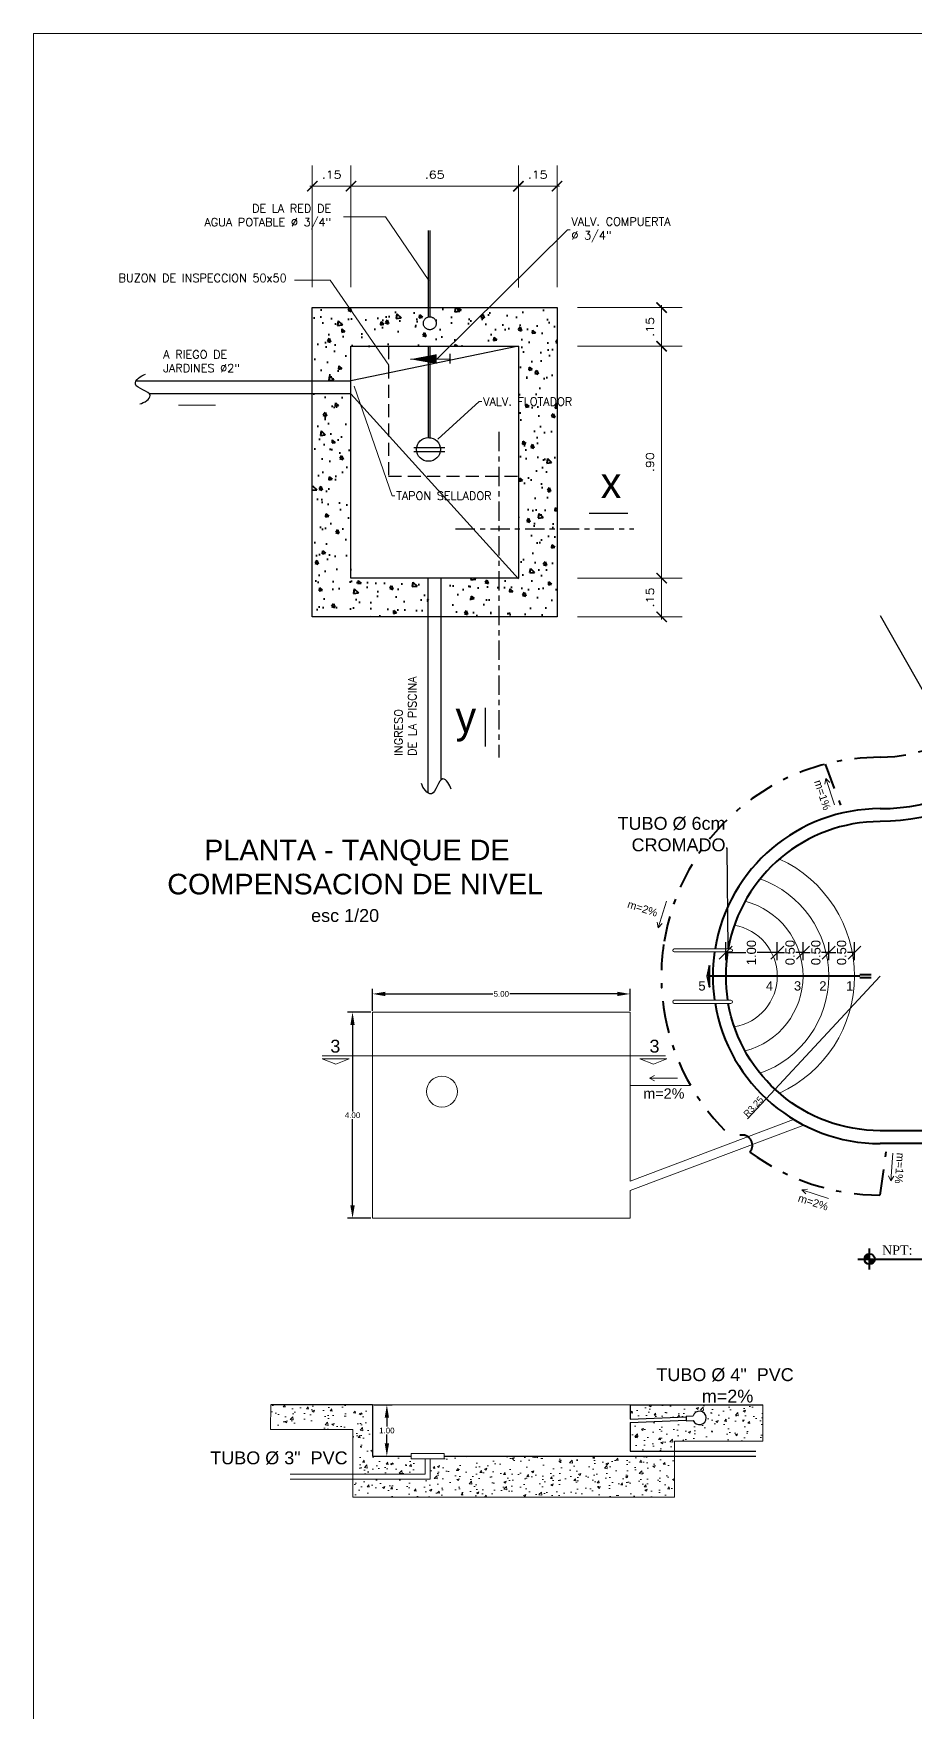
# Model space of a CAD drawing. Header units: millimetres. Extents: x 300 to 403, y 95 to 158.
# Drawn here: x 299.68 to 316.78, y 125.02 to 157.59 of the extents above; entities that cross this region are included whole.
import ezdxf

# ---------------------------------------------------------------- set-up
doc = ezdxf.new("R2010")
doc.units = ezdxf.units.MM
for name, pattern in [('ACAD_ISO04W100', [30.5, 24, -3, 0.5, -3]), ('CENTER2', [1.125, 0.75, -0.125, 0.125, -0.125]), ('DASHDOT', [1, 0.5, -0.25, 0, -0.25]), ('DASHEDX2', [1.5, 1, -0.5]), ('HIDDEN', [0.375, 0.25, -0.125]), ('HIDDEN2', [4.7625, 3.175, -1.5875])]:
    doc.linetypes.add(name, pattern=pattern)
doc.layers.get('0').update_dxf_attribs({"lineweight": 15})
doc.layers.get('DEFPOINTS').update_dxf_attribs({"lineweight": 15})
for name, color, linetype, lineweight in [('01', 1, 'Continuous', 15), ('02', 2, 'Continuous', 15), ('03', 3, 'Continuous', 30), ('04', 4, 'Continuous', 40), ('04ANDENESCALERAS', 2, 'Continuous', 40), ('CORTE', 6, 'Continuous', 15), ('COTAS', 1, 'Continuous', 15), ('GRAF-02-5', 16, 'Continuous', 25), ('TEXTO', 3, 'Continuous', 15)]:
    doc.layers.add(name, color=color, linetype=linetype, lineweight=lineweight)
for name, color, linetype in [('06', 6, 'Continuous'), ('DET-PISC', 1, 'Continuous'), ('EQUIPO', 3, 'Continuous'), ('LINEACORTE', 5, 'CENTER2'), ('MURO', 5, 'Continuous'), ('MUROS', 1, 'Continuous'), ('REGUALDOR', 1, 'ACAD_ISO04W100'), ('SUMIDERO', 1, 'DASHEDX2')]:
    doc.layers.add(name, color=color, linetype=linetype)
doc.styles.add('1-20', font='ROMANS.SHX', dxfattribs={"width": 1.2, "height": 0.15})
doc.styles.add('ARIAL', font='arial.ttf')
doc.styles.add('DIMTEXT', font='ROMANS.SHX', dxfattribs={"width": 0.75})
doc.styles.add('DUTCH1', font='dutchb.ttf')
doc.styles.add('F-1', font='arial.ttf', dxfattribs={"height": 0.3})
doc.styles.add('MEMBRETE', font='stylu.ttf', dxfattribs={"height": 0.1})
doc.styles.add('ROMANS', font='romans.shx')
doc.dimstyles.new('1-20', dxfattribs={"dimtxt": 0.05, "dimasz": 0.2, "dimexe": 0.4, "dimexo": 0.4, "dimgap": 0.15, "dimtad": 1, "dimlfac": 0.2, "dimzin": 4, "dimdsep": 46, "dimtxsty": '1-20', "dimblk1": 'ARCHTICK', "dimblk2": 'ARCHTICK', "dimsah": 1, "dimcen": 0.1, "dimdle": 0.05, "dimclrd": 256, "dimclre": 256, "dimclrt": 2, "dimadec": 0, "dimazin": 0, "dimtfac": 1.8, "dimtdec": 4, "dimtix": 1, "dimtmove": 0, "dimatfit": 3, "dimldrblk": 'ARCHTICK', "dimfxl": 1, "dimtolj": 1, "dimtzin": 0, "dimarcsym": 0})
doc.dimstyles.new('25FLECHA', dxfattribs={"dimtxt": 0.05, "dimasz": 0.05, "dimexe": 0.1, "dimexo": 0.3, "dimgap": 0.025, "dimtad": 0, "dimzin": 4, "dimdsep": 46, "dimtxsty": 'DIMTEXT', "dimcen": 0.1, "dimclrd": 1, "dimclre": 1, "dimclrt": 3, "dimadec": 0, "dimazin": 0, "dimtfac": 1.8, "dimtdec": 4, "dimtix": 1, "dimtmove": 0, "dimatfit": 3, "dimfxl": 1, "dimtolj": 1, "dimtzin": 0, "dimarcsym": 0})
doc.dimstyles.new('Copy of 1_50', dxfattribs={"dimtxt": 0.11, "dimasz": 0.25, "dimexe": 0.1, "dimexo": 0.03, "dimgap": 0.02, "dimtad": 0, "dimtih": 1, "dimtoh": 1, "dimzin": 2, "dimdsep": 46, "dimtxsty": 'ARIAL', "dimcen": 0.09, "dimclrd": 2, "dimclre": 2, "dimclrt": 3, "dimazin": 0, "dimtfac": 1, "dimtmove": 2, "dimatfit": 3, "dimfxl": 1, "dimtolj": 1, "dimtzin": 0, "dimarcsym": 0})
doc.dimstyles.new('ISO-25', dxfattribs={"dimtxt": 0.125, "dimasz": 0.015, "dimexe": 0.05, "dimexo": 0.05, "dimgap": 0.015, "dimtad": 2, "dimzin": 4, "dimdsep": 46, "dimtxsty": 'ARIAL', "dimblk": 'DOT', "dimcen": 2.5, "dimclrd": 1, "dimclre": 1, "dimclrt": 3, "dimadec": 0, "dimazin": 0, "dimtfac": 1, "dimtmove": 0, "dimatfit": 3, "dimldrblk": 'DOT', "dimfxl": 1, "dimarcsym": 0})
doc.dimstyles.get("Standard").update_dxf_attribs({"dimtxt": 0.18, "dimasz": 0.25, "dimexe": 0.2, "dimexo": 0.1, "dimgap": 0.02, "dimtad": 0, "dimtih": 1, "dimtoh": 1, "dimzin": 2, "dimdsep": 46, "dimtxsty": 'ARIAL', "dimblk": 'OBLIQUE', "dimcen": 0.18, "dimclrd": 22, "dimclre": 22, "dimclrt": 42, "dimazin": 0, "dimtfac": 1, "dimtmove": 2, "dimatfit": 3, "dimldrblk": 'NONE', "dimfxl": 1, "dimtolj": 1, "dimtzin": 0, "dimarcsym": 0})

# ---------------------------------------------------------------- blocks, each defined once
blk = doc.blocks.new('_ARCHTICK')
at = {"color": 0, "linetype": 'ByBlock', "const_width": 0.15}
blk.add_lwpolyline([(-0.5, -0.5), (0.5, 0.5)], dxfattribs=at)
blk = doc.blocks.new('*D51')
at = {"layer": 'DEFPOINTS', "color": 0, "transparency": 16777216}
for p in [(323.387, 170.093), (323.387, 167.725), (324.137, 167.737)]:
    blk.add_point(p, dxfattribs=at)
at = {"layer": 'MUROS', "lineweight": -2, "transparency": 16777216}
for p, q in [((323.387, 168.125), (323.387, 170.493)), ((324.137, 168.137), (324.137, 170.493)), ((324.187, 170.093), (323.337, 170.093))]:
    blk.add_line(p, q, dxfattribs=at)
at = {"layer": 'MUROS', "lineweight": -2, "transparency": 16777216, "xscale": 0.2, "yscale": 0.2, "zscale": 0.2, "rotation": 180}
blk.add_blockref('_ARCHTICK', (323.387, 170.093), dxfattribs=at)
at = {"layer": 'MUROS', "lineweight": -2, "transparency": 16777216, "xscale": 0.2, "yscale": 0.2, "zscale": 0.2}
blk.add_blockref('_ARCHTICK', (324.137, 170.093), dxfattribs=at)
at = {"layer": 'MUROS', "color": 2, "transparency": 16777216, "insert": (323.762, 170.318), "char_height": 0.15, "attachment_point": 5, "style": '1-20'}
blk.add_mtext('\\A1;.15', dxfattribs=at)
blk = doc.blocks.new('*D52')
at = {"layer": 'DEFPOINTS', "color": 0, "transparency": 16777216}
for p in [(319.387, 170.093), (319.387, 167.737), (320.137, 167.737)]:
    blk.add_point(p, dxfattribs=at)
at = {"layer": 'MUROS', "lineweight": -2, "transparency": 16777216}
for p, q in [((319.387, 168.137), (319.387, 170.493)), ((320.137, 168.137), (320.137, 170.493)), ((320.187, 170.093), (319.337, 170.093))]:
    blk.add_line(p, q, dxfattribs=at)
at = {"layer": 'MUROS', "lineweight": -2, "transparency": 16777216, "xscale": 0.2, "yscale": 0.2, "zscale": 0.2, "rotation": 180}
blk.add_blockref('_ARCHTICK', (319.387, 170.093), dxfattribs=at)
at = {"layer": 'MUROS', "lineweight": -2, "transparency": 16777216, "xscale": 0.2, "yscale": 0.2, "zscale": 0.2}
blk.add_blockref('_ARCHTICK', (320.137, 170.093), dxfattribs=at)
at = {"layer": 'MUROS', "color": 2, "transparency": 16777216, "insert": (319.762, 170.318), "char_height": 0.15, "attachment_point": 5, "style": '1-20'}
blk.add_mtext('\\A1;.15', dxfattribs=at)
blk = doc.blocks.new('*D53')
at = {"layer": 'DEFPOINTS', "color": 0, "transparency": 16777216}
for p in [(320.137, 170.093), (320.137, 167.737), (323.387, 167.725)]:
    blk.add_point(p, dxfattribs=at)
at = {"layer": 'MUROS', "lineweight": -2, "transparency": 16777216}
for p, q in [((320.137, 168.137), (320.137, 170.493)), ((323.387, 168.125), (323.387, 170.493)), ((323.437, 170.093), (320.087, 170.093))]:
    blk.add_line(p, q, dxfattribs=at)
at = {"layer": 'MUROS', "lineweight": -2, "transparency": 16777216, "xscale": 0.2, "yscale": 0.2, "zscale": 0.2, "rotation": 180}
blk.add_blockref('_ARCHTICK', (320.137, 170.093), dxfattribs=at)
at = {"layer": 'MUROS', "lineweight": -2, "transparency": 16777216, "xscale": 0.2, "yscale": 0.2, "zscale": 0.2}
blk.add_blockref('_ARCHTICK', (323.387, 170.093), dxfattribs=at)
at = {"layer": 'MUROS', "color": 2, "transparency": 16777216, "insert": (321.762, 170.318), "char_height": 0.15, "attachment_point": 5, "style": '1-20'}
blk.add_mtext('\\A1;.65', dxfattribs=at)
blk = doc.blocks.new('*D54')
at = {"layer": 'DEFPOINTS', "color": 0, "transparency": 16777216}
for p in [(324.137, 166.987), (324.137, 162.487), (326.168, 162.487)]:
    blk.add_point(p, dxfattribs=at)
at = {"layer": 'MUROS', "lineweight": -2, "transparency": 16777216}
for p, q in [((324.537, 166.987), (326.568, 166.987)), ((326.168, 167.037), (326.168, 162.437)), ((324.537, 162.487), (326.568, 162.487))]:
    blk.add_line(p, q, dxfattribs=at)
at = {"layer": 'MUROS', "lineweight": -2, "transparency": 16777216, "xscale": 0.2, "yscale": 0.2, "zscale": 0.2}
for p, rotation in [((326.168, 166.987), 90), ((326.168, 162.487), 270)]:
    blk.add_blockref('_ARCHTICK', p, dxfattribs=dict(at, rotation=rotation))
at = {"layer": 'MUROS', "color": 2, "transparency": 16777216, "insert": (325.943, 164.737), "char_height": 0.15, "attachment_point": 5, "rotation": 90, "style": '1-20'}
blk.add_mtext('\\A1;.90', dxfattribs=at)
blk = doc.blocks.new('*D55')
at = {"layer": 'DEFPOINTS', "color": 0, "transparency": 16777216}
for p in [(324.137, 162.487), (324.137, 161.737), (326.168, 161.737)]:
    blk.add_point(p, dxfattribs=at)
at = {"layer": 'MUROS', "lineweight": -2, "transparency": 16777216}
for p, q in [((326.168, 162.537), (326.168, 161.687)), ((324.537, 162.487), (326.568, 162.487)), ((324.537, 161.737), (326.568, 161.737))]:
    blk.add_line(p, q, dxfattribs=at)
at = {"layer": 'MUROS', "lineweight": -2, "transparency": 16777216, "xscale": 0.2, "yscale": 0.2, "zscale": 0.2}
for p, rotation in [((326.168, 162.487), 90), ((326.168, 161.737), 270)]:
    blk.add_blockref('_ARCHTICK', p, dxfattribs=dict(at, rotation=rotation))
at = {"layer": 'MUROS', "color": 2, "transparency": 16777216, "insert": (325.943, 162.112), "char_height": 0.15, "attachment_point": 5, "rotation": 90, "style": '1-20'}
blk.add_mtext('\\A1;.15', dxfattribs=at)
blk = doc.blocks.new('*D56')
at = {"layer": 'DEFPOINTS', "color": 0, "transparency": 16777216}
for p in [(324.137, 167.737), (324.137, 166.987), (326.168, 166.987)]:
    blk.add_point(p, dxfattribs=at)
at = {"layer": 'MUROS', "lineweight": -2, "transparency": 16777216}
for p, q in [((324.537, 167.737), (326.568, 167.737)), ((326.168, 167.787), (326.168, 166.937)), ((324.537, 166.987), (326.568, 166.987))]:
    blk.add_line(p, q, dxfattribs=at)
at = {"layer": 'MUROS', "lineweight": -2, "transparency": 16777216, "xscale": 0.2, "yscale": 0.2, "zscale": 0.2}
for p, rotation in [((326.168, 167.737), 90), ((326.168, 166.987), 270)]:
    blk.add_blockref('_ARCHTICK', p, dxfattribs=dict(at, rotation=rotation))
at = {"layer": 'MUROS', "color": 2, "transparency": 16777216, "insert": (325.943, 167.362), "char_height": 0.15, "attachment_point": 5, "rotation": 90, "style": '1-20'}
blk.add_mtext('\\A1;.15', dxfattribs=at)
blk = doc.blocks.new('_Oblique')
at = {"layer": 'GRAF-02-5', "color": 0, "lineweight": -2}
blk.add_line((-0.5, -0.5), (0.5, 0.5), dxfattribs=at)
blk = doc.blocks.new('*D69')
at = {"layer": '01', "color": 22, "lineweight": -2, "transparency": 16777216}
for p, q in [((313.12, 139.603), (313.12, 139.951)), ((313.12, 139.751), (313.509, 139.751)), ((314.12, 139.751), (313.732, 139.751)), ((314.12, 139.603), (314.12, 139.951))]:
    blk.add_line(p, q, dxfattribs=at)
at = {"layer": 'DEFPOINTS', "color": 0, "transparency": 16777216}
for p in [(313.12, 139.751), (313.12, 139.503), (314.12, 139.503)]:
    blk.add_point(p, dxfattribs=at)
at = {"layer": '01', "color": 22, "lineweight": -2, "transparency": 16777216, "xscale": 0.25, "yscale": 0.25, "zscale": 0.25, "rotation": 180}
blk.add_blockref('_Oblique', (313.12, 139.751), dxfattribs=at)
at = {"layer": '01', "color": 22, "lineweight": -2, "transparency": 16777216, "xscale": 0.25, "yscale": 0.25, "zscale": 0.25}
blk.add_blockref('_Oblique', (314.12, 139.751), dxfattribs=at)
at = {"layer": '01', "color": 42, "transparency": 16777216, "insert": (313.62, 139.751), "char_height": 0.18, "attachment_point": 5, "rotation": 90, "style": 'ARIAL'}
blk.add_mtext('\\A1;1.00', dxfattribs=at)
blk = doc.blocks.new('_NONE')
at = {"color": 0, "linetype": 'ByBlock'}
blk.add_circle((0, 0), 0.25, dxfattribs=at)
blk = doc.blocks.new('_DOT')
at = {"color": 0, "linetype": 'ByBlock'}
blk.add_line((-0.5, 0), (-1, 0), dxfattribs=at)
at = {"color": 0, "linetype": 'ByBlock', "const_width": 0.5}
blk.add_lwpolyline([(-0.25, 0, 1), (0.25, 0, 1)], format="xyb", close=True, dxfattribs=at)
blk = doc.blocks.new('*D70')
at = {"layer": 'COTAS', "color": 1, "lineweight": -2, "transparency": 16777216}
for p, q in [((316.12, 139.295), (313.907, 136.915)), ((313.543, 136.523), (313.897, 136.904))]:
    blk.add_line(p, q, dxfattribs=at)
at = {"layer": 'DEFPOINTS', "color": 0, "transparency": 16777216}
for p in [(316.12, 139.295), (313.907, 136.915)]:
    blk.add_point(p, dxfattribs=at)
at = {"layer": 'COTAS', "color": 1, "lineweight": -2, "transparency": 16777216, "xscale": 0.015, "yscale": 0.015, "zscale": 0.015, "rotation": 47.07693081968015}
blk.add_blockref('_DOT', (313.907, 136.915), dxfattribs=at)
at = {"layer": 'COTAS', "color": 3, "transparency": 16777216, "insert": (313.657, 136.761), "char_height": 0.125, "attachment_point": 5, "rotation": 47.0769, "style": 'ARIAL'}
blk.add_mtext('R3.25', dxfattribs=at)
blk = doc.blocks.new('*D73')
at = {"layer": '01', "color": 22, "lineweight": -2, "transparency": 16777216}
for p, q in [((314.12, 139.603), (314.12, 139.951)), ((314.12, 139.751), (314.259, 139.751)), ((314.62, 139.751), (314.482, 139.751)), ((314.62, 139.603), (314.62, 139.951))]:
    blk.add_line(p, q, dxfattribs=at)
at = {"layer": 'DEFPOINTS', "color": 0, "transparency": 16777216}
for p in [(314.12, 139.751), (314.12, 139.503), (314.62, 139.503)]:
    blk.add_point(p, dxfattribs=at)
at = {"layer": '01', "color": 22, "lineweight": -2, "transparency": 16777216, "xscale": 0.25, "yscale": 0.25, "zscale": 0.25, "rotation": 180}
blk.add_blockref('_Oblique', (314.12, 139.751), dxfattribs=at)
at = {"layer": '01', "color": 22, "lineweight": -2, "transparency": 16777216, "xscale": 0.25, "yscale": 0.25, "zscale": 0.25}
blk.add_blockref('_Oblique', (314.62, 139.751), dxfattribs=at)
at = {"layer": '01', "color": 42, "transparency": 16777216, "insert": (314.37, 139.751), "char_height": 0.18, "attachment_point": 5, "rotation": 90, "style": 'ARIAL'}
blk.add_mtext('\\A1;0.50', dxfattribs=at)
blk = doc.blocks.new('*D74')
at = {"layer": '01', "color": 22, "lineweight": -2, "transparency": 16777216}
for p, q in [((314.62, 139.603), (314.62, 139.951)), ((314.62, 139.751), (314.759, 139.751)), ((315.12, 139.751), (314.982, 139.751)), ((315.12, 139.603), (315.12, 139.951))]:
    blk.add_line(p, q, dxfattribs=at)
at = {"layer": 'DEFPOINTS', "color": 0, "transparency": 16777216}
for p in [(314.62, 139.751), (314.62, 139.503), (315.12, 139.503)]:
    blk.add_point(p, dxfattribs=at)
at = {"layer": '01', "color": 22, "lineweight": -2, "transparency": 16777216, "xscale": 0.25, "yscale": 0.25, "zscale": 0.25, "rotation": 180}
blk.add_blockref('_Oblique', (314.62, 139.751), dxfattribs=at)
at = {"layer": '01', "color": 22, "lineweight": -2, "transparency": 16777216, "xscale": 0.25, "yscale": 0.25, "zscale": 0.25}
blk.add_blockref('_Oblique', (315.12, 139.751), dxfattribs=at)
at = {"layer": '01', "color": 42, "transparency": 16777216, "insert": (314.87, 139.751), "char_height": 0.18, "attachment_point": 5, "rotation": 90, "style": 'ARIAL'}
blk.add_mtext('\\A1;0.50', dxfattribs=at)
blk = doc.blocks.new('*D75')
at = {"layer": '01', "color": 22, "lineweight": -2, "transparency": 16777216}
for p, q in [((315.12, 139.603), (315.12, 139.951)), ((315.12, 139.751), (315.259, 139.751)), ((315.62, 139.751), (315.482, 139.751)), ((315.62, 139.603), (315.62, 139.951))]:
    blk.add_line(p, q, dxfattribs=at)
at = {"layer": 'DEFPOINTS', "color": 0, "transparency": 16777216}
for p in [(315.12, 139.751), (315.12, 139.503), (315.62, 139.503)]:
    blk.add_point(p, dxfattribs=at)
at = {"layer": '01', "color": 22, "lineweight": -2, "transparency": 16777216, "xscale": 0.25, "yscale": 0.25, "zscale": 0.25, "rotation": 180}
blk.add_blockref('_Oblique', (315.12, 139.751), dxfattribs=at)
at = {"layer": '01', "color": 22, "lineweight": -2, "transparency": 16777216, "xscale": 0.25, "yscale": 0.25, "zscale": 0.25}
blk.add_blockref('_Oblique', (315.62, 139.751), dxfattribs=at)
at = {"layer": '01', "color": 42, "transparency": 16777216, "insert": (315.37, 139.751), "char_height": 0.18, "attachment_point": 5, "rotation": 90, "style": 'ARIAL'}
blk.add_mtext('\\A1;0.50', dxfattribs=at)
blk = doc.blocks.new('*D76')
at = {"layer": '01', "color": 22, "lineweight": -2, "transparency": 16777216}
for p, q in [((316.12, 146.295), (317.968, 143.031)), ((318.214, 142.596), (317.968, 143.031)), ((318.464, 142.596), (318.214, 142.596))]:
    blk.add_line(p, q, dxfattribs=at)
at = {"layer": 'DEFPOINTS', "color": 0, "transparency": 16777216}
for p in [(316.12, 146.295), (317.968, 143.031)]:
    blk.add_point(p, dxfattribs=at)
at = {"layer": '01', "color": 22, "lineweight": -2, "transparency": 16777216, "xscale": 0.25, "yscale": 0.25, "zscale": 0.25, "rotation": 119.5162368791916}
blk.add_blockref('_Oblique', (317.968, 143.031), dxfattribs=at)
at = {"layer": '01', "color": 42, "transparency": 16777216, "insert": (318.826, 142.596), "char_height": 0.18, "attachment_point": 5, "style": 'ARIAL'}
blk.add_mtext('\\A1;R3.75', dxfattribs=at)
blk = doc.blocks.new('*D77')
at = {"layer": '01', "color": 2, "lineweight": -2, "transparency": 16777216}
for p, q in [((306.263, 138.624), (306.263, 139.049)), ((306.513, 138.949), (308.601, 138.949)), ((311.013, 138.949), (308.926, 138.949)), ((311.263, 138.624), (311.263, 139.049))]:
    blk.add_line(p, q, dxfattribs=at)
at = {"layer": '01', "color": 2, "transparency": 16777216}
for points in [[(306.513, 138.991), (306.513, 138.907), (306.263, 138.949)], [(311.013, 138.991), (311.013, 138.907), (311.263, 138.949)]]:
    blk.add_solid(points, dxfattribs=at)
at = {"layer": 'DEFPOINTS', "color": 0, "transparency": 16777216}
for p in [(306.263, 138.949), (306.263, 138.594), (311.263, 138.594)]:
    blk.add_point(p, dxfattribs=at)
at = {"layer": '01', "color": 3, "transparency": 16777216, "insert": (308.763, 138.949), "char_height": 0.11, "attachment_point": 5, "style": 'ARIAL'}
blk.add_mtext('\\A1;5.00', dxfattribs=at)
blk = doc.blocks.new('*D78')
at = {"layer": '01', "color": 2, "lineweight": -2, "transparency": 16777216}
for p, q in [((306.233, 138.594), (305.776, 138.594)), ((305.876, 138.344), (305.876, 136.67)), ((305.876, 134.844), (305.876, 136.517)), ((306.233, 134.594), (305.776, 134.594))]:
    blk.add_line(p, q, dxfattribs=at)
at = {"layer": '01', "color": 2, "transparency": 16777216}
for points in [[(305.834, 138.344), (305.918, 138.344), (305.876, 138.594)], [(305.834, 134.844), (305.918, 134.844), (305.876, 134.594)]]:
    blk.add_solid(points, dxfattribs=at)
at = {"layer": 'DEFPOINTS', "color": 0, "transparency": 16777216}
for p in [(306.263, 138.594), (305.876, 134.594), (306.263, 134.594)]:
    blk.add_point(p, dxfattribs=at)
at = {"layer": '01', "color": 3, "transparency": 16777216, "insert": (305.876, 136.594), "char_height": 0.11, "attachment_point": 5, "style": 'ARIAL'}
blk.add_mtext('\\A1;4.00', dxfattribs=at)
blk = doc.blocks.new('*D79')
at = {"layer": '01', "color": 2, "lineweight": -2, "transparency": 16777216}
for p, q in [((306.293, 130.975), (306.642, 130.975)), ((306.542, 130.725), (306.542, 130.551)), ((306.542, 130.225), (306.542, 130.399)), ((306.293, 129.975), (306.642, 129.975))]:
    blk.add_line(p, q, dxfattribs=at)
at = {"layer": '01', "color": 2, "transparency": 16777216}
for points in [[(306.501, 130.725), (306.584, 130.725), (306.542, 130.975)], [(306.501, 130.225), (306.584, 130.225), (306.542, 129.975)]]:
    blk.add_solid(points, dxfattribs=at)
at = {"layer": 'DEFPOINTS', "color": 0, "transparency": 16777216}
for p in [(306.263, 130.975), (306.542, 130.975), (306.263, 129.975)]:
    blk.add_point(p, dxfattribs=at)
at = {"layer": '01', "color": 3, "transparency": 16777216, "insert": (306.542, 130.475), "char_height": 0.11, "attachment_point": 5, "style": 'ARIAL'}
blk.add_mtext('\\A1;1.00', dxfattribs=at)
blk = doc.blocks.new('A$C7B0758A2')
at = {"layer": '04'}
h = blk.add_hatch(dxfattribs=at)
h.set_pattern_fill('AR-CONC', color=2, scale=0.1, angle=-90, style=0)
h.set_pattern_definition([(320, (158.05453, -494.96714), (-0.06275213, -0.7172602), [0.075, -0.825]), (265, (158.0545, -494.96714), (0.7521921, 0.1387513), [0.06, -0.66]), (10.4514, (158.0493, -495.0269), (0.6894395, -0.5785094), [0.0637402, -0.7011421]), (316.1842, (158.2545, -494.9671), (-0.165519, -1.067241), [0.1125, -1.2375]), (6.6356, (158.2407, -495.0561), (0.9741179, -0.9346627), [0.0956103, -1.051713]), (261.1842, (158.2545, -494.9671), (0.9741186, -0.934662), [0.09, -0.99]), (291, (158.20453, -495.06714), (-0.4026189, -0.59690705), [0.075, -0.825]), (236, (158.2045, -495.06714), (0.72515, -0.2433153), [0.06, -0.66]), (341.4514, (158.171, -495.1169), (0.3225305, -0.8402226), [0.0637402, -0.7011421]), (307.5, (158.05453, -494.96714), (0.33289385, -0.01215986), [0, -0.652, 0, -0.67, 0, -0.6625]), (277.5, (158.05453, -494.96714), (0.3944117, -0.26306954), [0, -0.382, 0, -0.637, 0, -0.2525]), (237.5, (158.05453, -494.74414), (-0.02255487, -0.53382244), [0, -0.25, 0, -0.78, 0, -1.035]), (227.5, (158.05453, -494.64414), (0.100105, -0.58318617), [0, -0.325, 0, -0.518, 0, -0.735])])
h.paths.add_polyline_path([(-2.499, -1.708), (-2.499, -0.958), (-4, -0.958), (-4, 2.621), (-4.75, 2.621), (-4.75, -1.708)])
h.paths.add_polyline_path([(0, -1.708), (0, 4.292), (-2.291, 4.292), (-2.414, 4.1, -1.798514), (-2.594, 3.988, -0.3629), (-2.492, 4.111), (-2.492, 4.292), (-4.75, 4.292), (-4.75, 2.868), (-4, 2.868), (-4, 3.542), (-0.75, 3.542), (-0.75, -0.958), (-2.252, -0.958), (-2.252, -1.708)])
at = {"layer": 'DET-PISC', "linetype": 'HIDDEN'}
for p, q in [((-3.268, 3.542), (-3.268, 1.023)), ((-3.268, 1.023), (-0.75, 1.023))]:
    blk.add_line(p, q, dxfattribs=at)
at = {"layer": 'DET-PISC', "ltscale": 0.07}
for points, start_tangent, end_tangent in [([(-8.097, 2.425), (-7.898, 2.585), (-8.185, 2.808), (-7.986, 2.999)], (0.982374, 0.186925), (0.975892, 0.218256)), ([(-2.056, -5.055), (-2.216, -4.856), (-2.439, -5.143), (-2.63, -4.944)], (-0.186925, 0.982374), (-0.218256, 0.975892))]:
    blk.add_spline(points, degree=3, dxfattribs=dict(at, start_tangent=start_tangent, end_tangent=end_tangent))
at = {"layer": 'EQUIPO'}
for p, q in [((-2.847, 3.29), (-2.076, 3.301)), ((-2.075, 3.207), (-2.077, 3.394))]:
    blk.add_line(p, q, dxfattribs=at)
at = {"layer": 'EQUIPO', "color": 2}
for p, q in [((-2.176, 1.573), (-2.78, 1.573)), ((-2.176, 1.496), (-2.78, 1.496))]:
    blk.add_line(p, q, dxfattribs=at)
at = {"layer": 'EQUIPO'}
blk.add_lwpolyline([(-2.847, 3.29, 0, 0.188, 0), (-2.336, 3.294, 0.188, 0.188, 0)], format="xyseb", dxfattribs=at)
blk.add_circle((-2.495, 1.54), 0.231, dxfattribs=at)
at = {"layer": 'LINEACORTE', "ltscale": 0.5}
for p, q in [((-1.128, 1.879), (-1.128, -4.44)), ((-1.969, 0), (1.49, 0))]:
    blk.add_line(p, q, dxfattribs=at)
at = {"layer": 'LINEACORTE'}
for p, q in [((0.627, 0.302), (1.502, 0.302)), ((-1.397, -3.475), (-1.397, -4.349))]:
    blk.add_line(p, q, dxfattribs=at)
at = {"layer": 'MURO', "color": 5}
for points in [[(0, 4.292), (0, -1.708), (-4.75, -1.708), (-4.75, 4.292)], [(-4, 3.542), (-0.75, 3.542), (-0.75, -0.958), (-4, -0.958)]]:
    blk.add_lwpolyline(points, close=True, dxfattribs=at)
at = {"layer": 'MUROS', "ltscale": 0.07}
for p, q in [((-0.75, 3.542), (-4, 2.868)), ((-0.75, -0.971), (-4, 2.621))]:
    blk.add_line(p, q, dxfattribs=at)
at = {"layer": 'REGUALDOR'}
for p, q in [((-2.492, 4.111), (-2.492, 5.787)), ((-2.462, 4.112), (-2.462, 5.787)), ((-2.492, 1.757), (-2.492, 3.542)), ((-2.462, 1.755), (-2.462, 3.542))]:
    blk.add_line(p, q, dxfattribs=at)
blk.add_circle((-2.469, 3.988), 0.125, dxfattribs=at)
at = {"layer": 'SUMIDERO'}
blk.add_line((-4, -0.11), (-4, 0.137), dxfattribs=at)
at = {"layer": 'SUMIDERO', "color": 2, "linetype": 'Continuous'}
for points in [[(-8.171, 2.868), (-4, 2.868)], [(-4, 2.621), (-7.916, 2.621)], [(-2.499, -5.129), (-2.499, -0.958)], [(-2.252, -0.958), (-2.252, -4.874)]]:
    blk.add_lwpolyline(points, dxfattribs=at)
at = {"layer": 'DET-PISC', "color": 2, "char_height": 0.16, "style": 'ROMANS'}
for s, insert, attachment_point in [('DE LA RED DE \\PAGUA POTABLE Ø 3/4"', (-4.384, 6.057), 6), ('VALV. COMPUERTA\\PØ 3/4"', (0.279, 5.802), 4), ('\\fRomanS|b0|i0|c0|p0;BUZON DE INSPECCION 50x50', (-5.247, 4.867), 6), ('A RIEGO DE \\PJARDINES Ø2"', (-7.643, 3.25), 4), ('\\A1;VALV. FLOTADOR', (-1.433, 2.469), 4), ('\\A1;TAPON SELLADOR', (-3.122, 0.64), 4)]:
    blk.add_mtext(s, dxfattribs=dict(at, insert=insert, attachment_point=attachment_point))
at = {"layer": 'DET-PISC', "color": 2, "insert": (-2.943, -4.409), "char_height": 0.16, "attachment_point": 4, "rotation": 90, "style": 'ROMANS'}
blk.add_mtext('INGRESO \\PDE LA PISCINA', dxfattribs=at)
at = {"layer": 'LINEACORTE'}
for s, height, style, p in [('x', 0.6, 'MEMBRETE', (0.848, 0.594)), ('y', 0.6, 'MEMBRETE', (-1.97, -3.951)), ('PLANTA - TANQUE DE ', 0.4, 'F-1', (-6.849, -6.434)), (' COMPENSACION DE NIVEL ', 0.4, 'F-1', (-7.721, -7.096))]:
    blk.add_text(s, height=height, dxfattribs=dict(at, style=style)).set_placement(p)
at = {"layer": 'LINEACORTE', "color": 2, "style": 'F-1'}
blk.add_text('esc 1/20', height=0.25, dxfattribs=at).set_placement((-4.773, -7.631))
at = {"layer": 'MUROS', "ltscale": 0.07}
for base, p1, p2, picture, middle in [((-4.75, 6.649), (-4, 4.292), (-4.75, 4.292), '*D52', (-4.375, 6.874)), ((-4, 6.649), (-0.75, 4.28), (-4, 4.292), '*D53', (-2.375, 6.874)), ((-0.75, 6.649), (0, 4.292), (-0.75, 4.28), '*D51', (-0.375, 6.874))]:
    dim = blk.add_linear_dim(base=base, p1=p1, p2=p2, dimstyle='1-20', dxfattribs=at)
    dim.commit()
    dim.dimension.update_dxf_attribs({"geometry": picture, "text_midpoint": middle, "insert": (-324.137, -163.445)})
for base, p1, p2, picture, middle in [((2.031, 3.542), (0, 4.292), (0, 3.542), '*D56', (1.806, 3.917)), ((2.031, -0.958), (0, 3.542), (0, -0.958), '*D54', (1.806, 1.292)), ((2.031, -1.708), (0, -0.958), (0, -1.708), '*D55', (1.806, -1.333))]:
    dim = blk.add_linear_dim(base=base, p1=p1, p2=p2, angle=90, dimstyle='1-20', dxfattribs=at)
    dim.commit()
    dim.dimension.update_dxf_attribs({"geometry": picture, "text_midpoint": middle, "insert": (-324.137, -163.445)})
at = {"layer": 'TEXTO', "color": 1, "annotation_type": 0, "has_hookline": 1}
for points, hookline_direction, text_width in [([(-2.491, 4.819), (-3.332, 6.057), (-4.147, 6.056)], 1, 2.827), ([(-2.336, 3.294), (0.204, 5.802), (0.254, 5.802)], 0, 2.164), ([(-3.267, 3.175), (-4.405, 4.824), (-5.095, 4.825)], 1, 3.824), ([(-3.936, 2.766), (-3.197, 0.64), (-3.147, 0.64)], 0, 2.065), ([(-2.311, 1.742), (-1.508, 2.469), (-1.458, 2.469)], 0, 1.928)]:
    blk.add_leader(points, dimstyle='25FLECHA', dxfattribs=dict(at, hookline_direction=hookline_direction, text_width=text_width))
at = {"layer": 'TEXTO', "color": 40}
blk.add_leader([(-7.349, 2.398), (-6.629, 2.398)], dimstyle='25FLECHA', dxfattribs=at)

msp = doc.modelspace()

# ---------------------------------------------------------------- hatches: boundary and pattern name
at = {"layer": '02'}
h = msp.add_hatch(dxfattribs=at)
h.set_pattern_fill('AR-CONC', color=256, scale=0.0025, style=0)
h.set_pattern_definition([(50, (27.8868, 141.51156), (0.45546167, -0.0398477), [0.047625, -0.523875]), (355, (27.8868, 141.51156), (-0.0881071, 0.4776416), [0.0381, -0.4191]), (100.451, (27.92476, 141.50824), (0.36735625, 0.4377917), [0.040475, -0.445225]), (46.1842, (27.8868, 141.63856), (0.6776976, -0.1051058), [0.0714375, -0.7858125]), (96.6356, (27.9433, 141.6298), (0.5935106, 0.6185639), [0.0607125, -0.6678375]), (351.184, (27.8868, 141.63856), (0.5935115, 0.6185628), [0.05715, -0.62865]), (21, (27.9503, 141.6068), (0.3790372, -0.2556638), [0.047625, -0.523875]), (326, (27.9503, 141.6068), (0.1545051, 0.4604699), [0.0381, -0.4191]), (71.4514, (27.9819, 141.5855), (0.5335412, 0.20480714), [0.040475, -0.445225]), (37.5, (27.88681, 141.51156), (0.00772151, 0.2113876), [0, -0.41402, 0, -0.42545, 0, -0.4206875]), (7.5, (27.8868, 141.51156), (0.16704916, 0.25045144), [0, -0.24257, 0, -0.404495, 0, -0.1603375]), (327.5, (27.7452, 141.51156), (0.33897649, -0.01432186), [0, -0.15875, 0, -0.4953, 0, -0.657225]), (317.5, (27.6817, 141.51156), (0.37032295, 0.06356623), [0, -0.206375, 0, -0.32893, 0, -0.466725])])
h.paths.add_polyline_path([(307.655, 129.975), (307.655, 129.926), (307.385, 129.926), (307.385, 129.533), (305.884, 129.533), (305.884, 129.183), (312.128, 129.183), (312.128, 129.975), (311.263, 129.975)])
h.paths.add_polyline_path([(313.839, 130.975), (311.263, 130.975), (311.263, 130.697), (312.351, 130.743), (312.351, 130.753), (312.486, 130.759, -5.822823), (312.49, 130.671), (312.354, 130.666), (312.354, 130.676), (311.263, 130.63), (311.263, 130.078), (312.128, 130.078), (312.128, 130.268), (313.839, 130.268)])
h.paths.add_polyline_path([(305.884, 130.493), (305.884, 129.629), (307.285, 129.629), (307.285, 129.926), (307.015, 129.926), (307.015, 129.975), (306.263, 129.975), (306.263, 130.975), (304.291, 130.975), (304.285, 130.493)])
at = {"layer": '04ANDENESCALERAS'}
msp.add_hatch(color=256, dxfattribs=at).paths.add_polyline_path([(312.761, 139.295), (312.803, 139.09), (312.803, 139.499)])
h = msp.add_hatch(color=256, dxfattribs=at)
h.paths.add_polyline_path([(316.014, 133.804), (315.913, 133.804), (315.913, 133.703, 0.414214)])
h.paths.add_polyline_path([(315.913, 133.804), (315.913, 133.904, 0.414214), (315.813, 133.804)])

# ---------------------------------------------------------------- linework, layer by layer
at = {"color": 5, "ltscale": 0.7}
msp.add_lwpolyline([(299.684, 95.267), (403.016, 95.267), (403.016, 157.588), (299.684, 157.588)], close=True, dxfattribs=at)
at = {"layer": '01'}
for p, q in [((306.263, 138.594), (311.263, 138.594)), ((306.263, 138.594), (306.263, 134.594)), ((311.263, 138.594), (311.263, 135.314)), ((311.263, 137.174), (312.438, 137.174)), ((311.263, 135.314), (314.438, 136.514)), ((311.263, 135.131), (314.633, 136.405)), ((311.263, 135.131), (311.263, 134.594)), ((306.263, 134.594), (311.263, 134.594)), ((304.285, 130.493), (304.291, 130.975)), ((306.263, 130.975), (311.263, 130.975)), ((313.839, 130.268), (313.839, 130.975)), ((304.285, 130.493), (305.884, 130.493)), ((305.884, 130.493), (305.884, 129.183)), ((312.128, 129.183), (312.128, 130.268)), ((312.128, 130.268), (313.839, 130.268)), ((307.285, 129.629), (304.668, 129.629)), ((307.285, 129.926), (307.285, 129.629)), ((307.385, 129.926), (307.385, 129.533)), ((307.385, 129.533), (304.668, 129.533)), ((305.884, 129.183), (312.128, 129.183))]:
    msp.add_line(p, q, dxfattribs=at)
msp.add_lwpolyline([(307.655, 130.028), (307.015, 130.028), (307.015, 129.926), (307.655, 129.926)], close=True, dxfattribs=at)
msp.add_circle((307.612, 137.053), 0.301, dxfattribs=at)
at = {"layer": '02'}
for p, q in [((315.062, 143.131), (315.046, 143.023)), ((315.062, 143.131), (315.232, 142.617)), ((315.062, 143.131), (315.14, 143.054)), ((311.806, 140.235), (311.972, 140.75)), ((311.806, 140.235), (311.788, 140.344)), ((311.806, 140.235), (311.883, 140.313)), ((312.122, 139.823), (313.222, 139.823)), ((312.122, 139.763), (313.222, 139.763)), ((312.122, 138.826), (313.222, 138.826)), ((312.122, 138.766), (313.222, 138.766)), ((311.641, 137.314), (311.739, 137.364)), ((311.641, 137.314), (312.183, 137.314)), ((311.641, 137.314), (311.739, 137.264)), ((316.322, 135.319), (316.364, 135.859)), ((314.596, 135.145), (314.705, 135.162)), ((314.596, 135.145), (315.112, 134.979)), ((314.596, 135.145), (314.674, 135.067)), ((316.322, 135.319), (316.28, 135.42)), ((316.322, 135.319), (316.38, 135.412))]:
    msp.add_line(p, q, dxfattribs=at)
for centre, radius, start, end in [((313.12, 139.295), 2.5, 294.6243, 65.3757), ((313.12, 139.295), 2, 289.4712, 70.5288), ((313.12, 139.295), 1.5, 284.4775, 75.5225), ((313.12, 139.295), 1, 279.5941, 80.4059), ((312.122, 139.793), 0.03, 90, 270), ((313.222, 139.793), 0.03, 270, 90), ((312.122, 138.796), 0.03, 90, 270), ((313.222, 138.796), 0.03, 270, 90)]:
    msp.add_arc(centre, radius, start, end, dxfattribs=at)
at = {"layer": '03'}
for p, q in [((311.263, 130.697), (312.351, 130.743)), ((311.263, 130.63), (312.354, 130.676)), ((312.351, 130.753), (312.486, 130.759)), ((312.351, 130.753), (312.354, 130.666)), ((312.354, 130.666), (312.49, 130.671))]:
    msp.add_line(p, q, dxfattribs=at)
msp.add_arc((312.611, 130.72), 0.131, 201.8119, 162.8327, dxfattribs=at)
at = {"layer": '04', "linetype": 'DASHDOT'}
for p, q in [((315.052, 143.408), (315.402, 142.464)), ((316.12, 135.045), (316.254, 136.045))]:
    msp.add_line(p, q, dxfattribs=at)
for centre, radius, start, end in [((316.12, 146.295), 2.75, 270, 0), ((316.12, 139.295), 4.25, 90, 171.716), ((316.12, 139.295), 4.25, 171.716, 188.284), ((316.12, 139.295), 4.25, 188.284, 228.043), ((313.437, 136.01), 0.201, 319.5577, 141.9455), ((316.12, 139.295), 4.25, 233.4603, 270)]:
    msp.add_arc(centre, radius, start, end, dxfattribs=at)
at = {"layer": '04ANDENESCALERAS'}
for p, q in [((315.726, 139.295), (312.803, 139.295)), ((315.722, 139.323), (315.945, 139.323)), ((315.722, 139.266), (315.945, 139.266)), ((318.62, 136.045), (316.12, 136.045)), ((315.913, 133.604), (315.913, 134.009)), ((315.682, 133.804), (317.541, 133.804))]:
    msp.add_line(p, q, dxfattribs=at)
for points in [[(322.532, 136.617, -0.746867), (323.62, 140.295), (326.12, 140.295, 2.414214), (320.12, 146.295, -0.414214), (316.12, 142.295, 0.363269), (313.167, 139.823)], [(320.83, 134.963, 0.277915), (318.62, 136.295), (316.12, 136.295, -0.363269), (313.167, 138.766)]]:
    msp.add_lwpolyline(points, format="xyb", dxfattribs=at)
msp.add_lwpolyline([(312.803, 139.499), (312.761, 139.295), (312.761, 139.295), (312.803, 139.09)], close=True, dxfattribs=at)
msp.add_circle((315.913, 133.804), 0.1, dxfattribs=at)
for centre, radius, start, end in [((316.12, 146.295), 3.75, 270, 0), ((316.12, 139.295), 3.25, 90, 170.6455), ((316.12, 139.295), 3.25, 171.716, 188.284), ((316.12, 139.295), 3, 171.0202, 188.9798), ((316.12, 139.295), 3.25, 189.3545, 270)]:
    msp.add_arc(centre, radius, start, end, dxfattribs=at)
at = {"layer": '06'}
for p, q in [((306.263, 130.975), (304.291, 130.975)), ((306.263, 130.975), (306.263, 129.975)), ((311.263, 130.975), (311.263, 130.697)), ((311.263, 130.975), (313.839, 130.975)), ((311.263, 130.63), (311.263, 130.078)), ((306.263, 129.975), (307.015, 129.975)), ((307.655, 129.975), (311.263, 129.975)), ((311.263, 130.078), (313.702, 130.078)), ((311.263, 129.975), (313.702, 129.975))]:
    msp.add_line(p, q, dxfattribs=at)
at = {"layer": 'CORTE', "linetype": 'HIDDEN2', "ltscale": 10}
for p, q in [((305.289, 137.747), (311.95, 137.747)), ((305.289, 137.691), (305.81, 137.691)), ((305.289, 137.691), (305.55, 137.589)), ((305.81, 137.691), (305.55, 137.589)), ((311.454, 137.691), (311.975, 137.691)), ((311.454, 137.691), (311.715, 137.589)), ((311.975, 137.691), (311.715, 137.589))]:
    msp.add_line(p, q, dxfattribs=at)

# ---------------------------------------------------------------- block references
at = {"layer": '01'}
msp.add_blockref('A$C7B0758A2', (309.845, 147.977), dxfattribs=at)

# ---------------------------------------------------------------- texts
at = {"layer": '01', "color": 3, "char_height": 0.25, "style": 'ARIAL'}
for s, insert, attachment_point in [('TUBO %%c 6cm\\PCROMADO', (313.116, 141.714), 9), ('TUBO %%c 4"  PVC \\P m=2%', (313.107, 131.685), 2), ('TUBO %%c 3"  PVC', (305.78, 129.811), 9)]:
    msp.add_mtext(s, dxfattribs=dict(at, insert=insert, attachment_point=attachment_point))
at = {"layer": '03', "char_height": 0.15, "width": 0.0015, "attachment_point": 1, "style": 'ARIAL'}
for s, insert, rotation in [('m=1%', (314.977, 143.119), 288), ('m=2%', (311.244, 140.771), 342.168), ('m=1%', (316.592, 135.86), 265.985), ('m=2%', (314.556, 135.068), 342.168)]:
    msp.add_mtext(s, dxfattribs=dict(at, insert=insert, rotation=rotation))
at = {"layer": '03', "width": 0.0015, "attachment_point": 1, "style": 'ARIAL'}
for s, insert, char_height in [('3', (305.445, 138.06), 0.25), ('3', (311.64, 138.06), 0.25), ('m=2%', (311.519, 137.117), 0.2)]:
    msp.add_mtext(s, dxfattribs=dict(at, insert=insert, char_height=char_height))
at = {"layer": '04ANDENESCALERAS'}
for s, style, p in [('5', 'ARIAL', (312.589, 139.015)), ('4', 'ARIAL', (313.9, 139.015)), ('3', 'ARIAL', (314.445, 139.015)), ('2', 'ARIAL', (314.936, 139.015)), ('1', 'ARIAL', (315.457, 139.015)), ('NPT:', 'DUTCH1', (316.156, 133.888))]:
    msp.add_text(s, height=0.18, dxfattribs=dict(at, style=style)).set_placement(p)

# ---------------------------------------------------------------- dimensions: what is measured, and where the dimension line sits
at = {"layer": '01'}
dim = msp.add_radius_dim(center=(316.12, 146.295), mpoint=(317.968, 143.031), dimstyle='Standard', dxfattribs=at)
dim.commit()
dim.dimension.update_dxf_attribs({"geometry": '*D76', "text_midpoint": (318.826, 142.596)})
for base, p1, p2, picture, middle in [((313.12, 139.751), (314.12, 139.503), (313.12, 139.503), '*D69', (313.62, 139.751)), ((314.12, 139.751), (314.62, 139.503), (314.12, 139.503), '*D73', (314.37, 139.751)), ((314.62, 139.751), (315.12, 139.503), (314.62, 139.503), '*D74', (314.87, 139.751)), ((315.12, 139.751), (315.62, 139.503), (315.12, 139.503), '*D75', (315.37, 139.751))]:
    dim = msp.add_linear_dim(base=base, p1=p1, p2=p2, dimstyle='Standard', dxfattribs=at)
    dim.commit()
    dim.dimension.update_dxf_attribs({"geometry": picture, "text_midpoint": middle, "text_rotation": 90})
dim = msp.add_linear_dim(base=(306.263, 138.949), p1=(311.263, 138.594), p2=(306.263, 138.594), dimstyle='Copy of 1_50', dxfattribs=at)
dim.commit()
dim.dimension.update_dxf_attribs({"geometry": '*D77', "text_midpoint": (308.763, 138.949)})
for base, p1, p2, picture, middle in [((305.876, 134.594), (306.263, 138.594), (306.263, 134.594), '*D78', (305.876, 136.594)), ((306.542, 130.975), (306.263, 129.975), (306.263, 130.975), '*D79', (306.542, 130.475))]:
    dim = msp.add_linear_dim(base=base, p1=p1, p2=p2, angle=90, dimstyle='Copy of 1_50', dxfattribs=at)
    dim.commit()
    dim.dimension.update_dxf_attribs({"geometry": picture, "text_midpoint": middle})
at = {"layer": 'COTAS'}
dim = msp.add_radius_dim(center=(316.12, 139.295), mpoint=(313.907, 136.915), dimstyle='ISO-25', dxfattribs=at)
dim.commit()
dim.dimension.update_dxf_attribs({"geometry": '*D70', "text_midpoint": (313.657, 136.761)})

# ---------------------------------------------------------------- leaders
at = {"layer": '01', "annotation_type": 0, "has_hookline": 1, "hookline_direction": 1, "text_width": 2.065}
msp.add_leader([(313.167, 139.823), (313.146, 141.777), (313.131, 141.777)], dimstyle='ISO-25', override={"dimgap": 0.015, "dimtad": 0}, dxfattribs=at)

doc.saveas('drawing.dxf')
